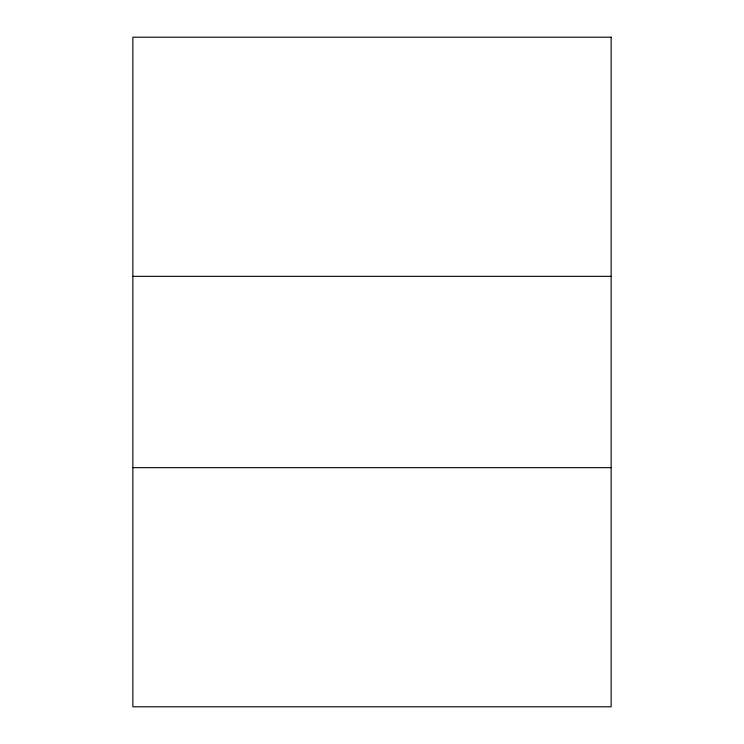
<?xml version="1.0" encoding="UTF-8"?>
<svg xmlns="http://www.w3.org/2000/svg" width="744" height="744" viewBox="0 0 744 744"><rect width="100%" height="100%" fill="white"/><g stroke="black" fill="none" stroke-linecap="round" stroke-linejoin="round"><path stroke-width="1.12" d="M132.86 276.34L611.14 276.34M132.86 467.66L611.14 467.66M611.14 37.2L132.86 37.2L132.86 706.8L611.14 706.8L611.14 37.2"/></g></svg>
